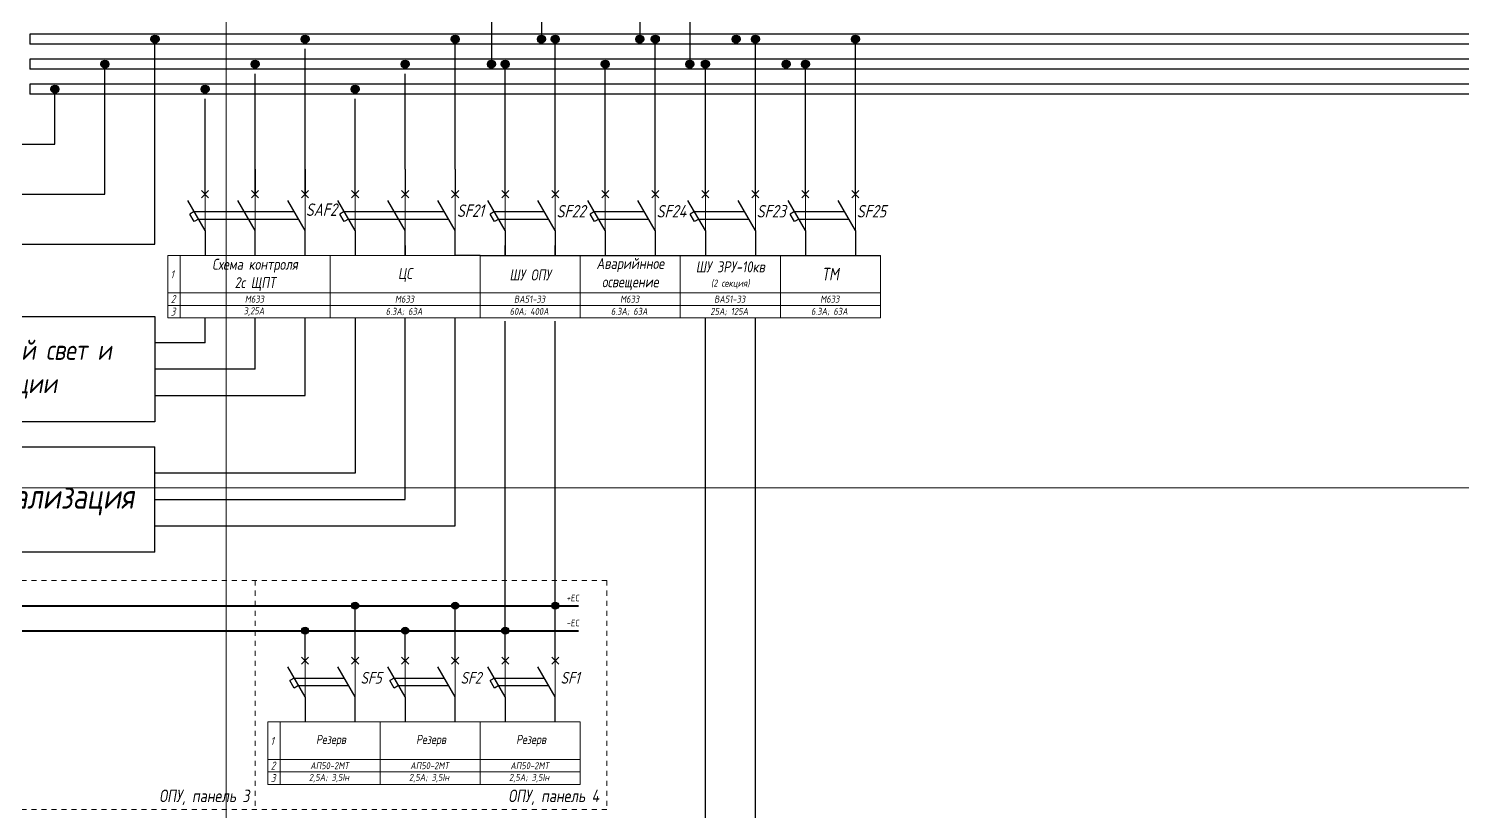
# Model space of a CAD drawing. Header units: millimetres. Extents: x 9 to 5215, y -207 to 4633.
# Drawn here: x 1643.8 to 1930.4, y 4148.4 to 4304.8 of the extents above; entities that cross this region are included whole.
import ezdxf

# ---------------------------------------------------------------- set-up
doc = ezdxf.new("R2010")
doc.units = ezdxf.units.MM
doc.linetypes.add('JIS_02_1.0', pattern=[2, 1, -1])
doc.layers.add('Разрывы', color=10, linetype='Continuous')
doc.layers.add('Рамка', color=1, linetype='Continuous', plot=False)
doc.styles.add('eskdw', font='GOST_ANT.TTF', dxfattribs={"oblique": 10})
doc.styles.get("Standard").update_dxf_attribs({"font": 'GOST_ANT.TTF', "oblique": 10, "height": 2.5})
doc.styles.add('Гост', font='GOST_ANT.TTF', dxfattribs={"oblique": 10, "height": 1.4})
doc.styles.add('Шины', font='gost_1.ttf', dxfattribs={"oblique": 5, "height": 1.2})

msp = doc.modelspace()

# ---------------------------------------------------------------- hatches: boundary and pattern name
for points in [[(1669.89, 4302.75, 1), (1668.29, 4302.75, 1)], [(1699.89, 4302.75, 1), (1698.29, 4302.75, 1)], [(1729.89, 4302.75, 1), (1728.29, 4302.75, 1)], [(1747.12, 4302.75, 1), (1745.52, 4302.75, 1)], [(1749.89, 4302.75, 1), (1748.29, 4302.75, 1)], [(1766.78, 4302.75, 1), (1765.18, 4302.75, 1)], [(1769.89, 4302.75, 1), (1768.29, 4302.75, 1)], [(1786.03, 4302.75, 1), (1784.43, 4302.75, 1)], [(1789.89, 4302.75, 1), (1788.29, 4302.75, 1)], [(1809.89, 4302.75, 1), (1808.29, 4302.75, 1)], [(1659.89, 4297.75, 1), (1658.29, 4297.75, 1)], [(1689.89, 4297.75, 1), (1688.29, 4297.75, 1)], [(1719.89, 4297.75, 1), (1718.29, 4297.75, 1)], [(1737.12, 4297.75, 1), (1735.52, 4297.75, 1)], [(1739.89, 4297.75, 1), (1738.29, 4297.75, 1)], [(1759.89, 4297.75, 1), (1758.29, 4297.75, 1)], [(1776.78, 4297.75, 1), (1775.18, 4297.75, 1)], [(1779.89, 4297.75, 1), (1778.29, 4297.75, 1)], [(1796.03, 4297.75, 1), (1794.43, 4297.75, 1)], [(1799.89, 4297.75, 1), (1798.29, 4297.75, 1)], [(1649.89, 4292.75, 1), (1648.29, 4292.75, 1)], [(1679.89, 4292.75, 1), (1678.29, 4292.75, 1)], [(1709.89, 4292.75, 1), (1708.29, 4292.75, 1)], [(1709.79, 4189.48, 1), (1708.39, 4189.48, 1)], [(1709.79, 4189.48, 1), (1708.39, 4189.48, 1)], [(1729.79, 4189.48, 1), (1728.39, 4189.48, 1)], [(1729.79, 4189.48, 1), (1728.39, 4189.48, 1)], [(1749.79, 4189.48, 1), (1748.39, 4189.48, 1)], [(1749.79, 4189.48, 1), (1748.39, 4189.48, 1)], [(1699.79, 4184.48, 1), (1698.39, 4184.48, 1)], [(1699.79, 4184.48, 1), (1698.39, 4184.48, 1)], [(1699.79, 4184.48, 1), (1698.39, 4184.48, 1)], [(1719.79, 4184.48, 1), (1718.39, 4184.48, 1)], [(1719.79, 4184.48, 1), (1718.39, 4184.48, 1)], [(1719.79, 4184.48, 1), (1718.39, 4184.48, 1)], [(1739.79, 4184.48, 1), (1738.39, 4184.48, 1)], [(1739.79, 4184.48, 1), (1738.39, 4184.48, 1)], [(1739.79, 4184.48, 1), (1738.39, 4184.48, 1)]]:
    msp.add_hatch(color=256).paths.add_polyline_path(points)

# ---------------------------------------------------------------- linework, layer by layer
for p, q in [((1765.98, 4394.78), (1765.98, 4302.75)), ((1775.98, 4394.78), (1775.98, 4297.75)), ((1736.32, 4319.96), (1736.32, 4297.75)), ((1746.32, 4319.96), (1746.32, 4302.75)), ((1644.09, 4303.75), (1644.09, 4301.75)), ((2056.29, 4303.75), (1644.09, 4303.75)), ((2056.29, 4301.75), (1644.09, 4301.75)), ((1669.09, 4261.75), (1669.09, 4302.75)), ((1729.09, 4276.75), (1729.09, 4302.75)), ((1749.09, 4276.75), (1749.09, 4302.75)), ((1769.09, 4276.75), (1769.09, 4302.75)), ((1789.09, 4276.75), (1789.09, 4302.75)), ((1809.09, 4276.75), (1809.09, 4302.75)), ((1644.09, 4298.75), (1644.09, 4296.75)), ((2056.29, 4298.75), (1644.09, 4298.75)), ((1699.09, 4276.75), (1699.09, 4300.81)), ((2056.29, 4296.75), (1644.09, 4296.75)), ((1659.09, 4271.75), (1659.09, 4297.75)), ((1689.09, 4276.75), (1689.09, 4295.81)), ((1719.09, 4276.75), (1719.09, 4295.81)), ((1739.09, 4276.75), (1739.09, 4297.75)), ((1759.09, 4276.75), (1759.09, 4297.75)), ((1779.09, 4276.75), (1779.09, 4297.75)), ((1799.09, 4276.75), (1799.09, 4297.75)), ((1644.09, 4293.75), (1644.09, 4291.75)), ((2056.29, 4293.75), (1644.09, 4293.75)), ((1649.09, 4281.75), (1649.09, 4292.75)), ((2056.29, 4291.75), (1644.09, 4291.75)), ((1679.09, 4276.75), (1679.09, 4290.81)), ((1709.09, 4276.75), (1709.09, 4290.81)), ((1638.21, 4281.75), (1649.09, 4281.75)), ((1679.09, 4271.75), (1679.09, 4276.75)), ((1679.09, 4271.75), (1679.09, 4276.75)), ((1689.09, 4276.75), (1689.09, 4271.75)), ((1689.09, 4271.75), (1689.09, 4276.75)), ((1699.09, 4276.75), (1699.09, 4271.75)), ((1699.09, 4271.75), (1699.09, 4276.75)), ((1709.09, 4271.75), (1709.09, 4276.75)), ((1719.09, 4276.75), (1719.09, 4271.75)), ((1729.09, 4276.75), (1729.09, 4271.75)), ((1739.09, 4271.75), (1739.09, 4276.75)), ((1739.09, 4271.75), (1739.09, 4276.75)), ((1749.09, 4271.75), (1749.09, 4276.75)), ((1749.09, 4271.75), (1749.09, 4276.75)), ((1759.09, 4271.75), (1759.09, 4276.75)), ((1759.09, 4271.75), (1759.09, 4276.75)), ((1769.09, 4271.75), (1769.09, 4276.75)), ((1769.09, 4271.75), (1769.09, 4276.75)), ((1779.09, 4271.75), (1779.09, 4276.75)), ((1779.09, 4271.75), (1779.09, 4276.75)), ((1789.09, 4271.75), (1789.09, 4276.75)), ((1789.09, 4271.75), (1789.09, 4276.75)), ((1799.09, 4271.75), (1799.09, 4276.75)), ((1799.09, 4271.75), (1799.09, 4276.75)), ((1809.09, 4271.75), (1809.09, 4276.75)), ((1809.09, 4271.75), (1809.09, 4276.75)), ((1678.38, 4271.05), (1679.8, 4272.46)), ((1679.8, 4271.05), (1678.38, 4272.46)), ((1688.38, 4271.05), (1689.8, 4272.46)), ((1689.8, 4271.05), (1688.38, 4272.46)), ((1698.38, 4271.05), (1699.8, 4272.46)), ((1699.8, 4271.05), (1698.38, 4272.46)), ((1708.38, 4271.05), (1709.8, 4272.46)), ((1709.8, 4271.05), (1708.38, 4272.46)), ((1718.38, 4271.05), (1719.8, 4272.46)), ((1719.8, 4271.05), (1718.38, 4272.46)), ((1728.38, 4271.05), (1729.8, 4272.46)), ((1729.8, 4271.05), (1728.38, 4272.46)), ((1738.38, 4271.05), (1739.8, 4272.46)), ((1739.8, 4271.05), (1738.38, 4272.46)), ((1748.38, 4271.05), (1749.8, 4272.46)), ((1749.8, 4271.05), (1748.38, 4272.46)), ((1758.38, 4271.05), (1759.8, 4272.46)), ((1759.8, 4271.05), (1758.38, 4272.46)), ((1768.38, 4271.05), (1769.8, 4272.46)), ((1769.8, 4271.05), (1768.38, 4272.46)), ((1778.38, 4271.05), (1779.8, 4272.46)), ((1779.8, 4271.05), (1778.38, 4272.46)), ((1788.38, 4271.05), (1789.8, 4272.46)), ((1789.8, 4271.05), (1788.38, 4272.46)), ((1798.38, 4271.05), (1799.8, 4272.46)), ((1799.8, 4271.05), (1798.38, 4272.46)), ((1808.38, 4271.05), (1809.8, 4272.46)), ((1809.8, 4271.05), (1808.38, 4272.46)), ((1638.21, 4271.75), (1659.09, 4271.75)), ((1679.09, 4264.52), (1675.62, 4270.52)), ((1689.09, 4264.52), (1685.62, 4270.52)), ((1699.09, 4264.52), (1695.62, 4270.52)), ((1709.09, 4264.52), (1705.62, 4270.52)), ((1719.09, 4264.52), (1715.62, 4270.52)), ((1729.09, 4264.52), (1725.62, 4270.52)), ((1739.09, 4264.52), (1735.62, 4270.52)), ((1749.09, 4264.52), (1745.62, 4270.52)), ((1759.09, 4264.52), (1755.62, 4270.52)), ((1769.09, 4264.52), (1765.62, 4270.52)), ((1779.09, 4264.52), (1775.62, 4270.52)), ((1789.09, 4264.52), (1785.62, 4270.52)), ((1799.09, 4264.52), (1795.62, 4270.52)), ((1809.09, 4264.52), (1805.62, 4270.52)), ((1676.92, 4268.27), (1676.06, 4267.77)), ((1676.92, 4266.27), (1676.06, 4267.77)), ((1676.92, 4268.27), (1696.92, 4268.27)), ((1677.79, 4266.77), (1676.92, 4266.27)), ((1677.79, 4266.77), (1697.79, 4266.77)), ((1686.49, 4269.02), (1686.49, 4269.02)), ((1706.92, 4268.27), (1706.06, 4267.77)), ((1706.92, 4266.27), (1706.06, 4267.77)), ((1706.92, 4268.27), (1726.92, 4268.27)), ((1707.79, 4266.77), (1706.92, 4266.27)), ((1707.79, 4266.77), (1727.79, 4266.77)), ((1716.49, 4269.02), (1716.49, 4269.02)), ((1736.92, 4268.27), (1736.06, 4267.77)), ((1736.92, 4266.27), (1736.06, 4267.77)), ((1736.92, 4268.27), (1746.92, 4268.27)), ((1737.79, 4266.77), (1736.92, 4266.27)), ((1737.79, 4266.77), (1747.79, 4266.77)), ((1756.92, 4268.27), (1756.06, 4267.77)), ((1756.92, 4266.27), (1756.06, 4267.77)), ((1756.92, 4268.27), (1766.92, 4268.27)), ((1757.79, 4266.77), (1756.92, 4266.27)), ((1757.79, 4266.77), (1767.79, 4266.77)), ((1776.92, 4268.27), (1776.06, 4267.77)), ((1776.92, 4266.27), (1776.06, 4267.77)), ((1776.92, 4268.27), (1786.92, 4268.27)), ((1777.79, 4266.77), (1776.92, 4266.27)), ((1777.79, 4266.77), (1787.79, 4266.77)), ((1796.92, 4268.27), (1796.06, 4267.77)), ((1796.92, 4266.27), (1796.06, 4267.77)), ((1796.92, 4268.27), (1806.92, 4268.27)), ((1797.79, 4266.77), (1796.92, 4266.27)), ((1797.79, 4266.77), (1807.79, 4266.77)), ((1679.09, 4264.52), (1679.09, 4259.52)), ((1689.09, 4259.52), (1689.09, 4264.52)), ((1699.09, 4259.52), (1699.09, 4264.52)), ((1709.09, 4264.52), (1709.09, 4259.52)), ((1719.09, 4259.52), (1719.09, 4264.52)), ((1729.09, 4259.52), (1729.09, 4264.52)), ((1729.09, 4259.52), (1729.09, 4263.97)), ((1739.09, 4264.52), (1739.09, 4259.52)), ((1749.09, 4264.52), (1749.09, 4259.52)), ((1759.09, 4264.52), (1759.09, 4259.52)), ((1769.09, 4264.52), (1769.09, 4259.52)), ((1779.09, 4264.52), (1779.09, 4259.52)), ((1789.09, 4264.52), (1789.09, 4259.52)), ((1799.09, 4264.52), (1799.09, 4259.52)), ((1809.09, 4264.52), (1809.09, 4259.52)), ((1638.21, 4261.75), (1669.09, 4261.75)), ((1719.09, 4261.47), (1719.09, 4259.52)), ((1739.09, 4259.52), (1739.09, 4261.47)), ((1749.09, 4259.52), (1749.09, 4261.47)), ((1734.09, 4259.52), (1729.09, 4259.52)), ((1734.09, 4259.52), (1814.09, 4259.52)), ((1754.09, 4259.52), (1774.09, 4259.52)), ((1590.09, 4247.28), (1669.09, 4247.28)), ((1669.09, 4247.28), (1669.09, 4231.75)), ((1679.09, 4242.02), (1679.09, 4247.02)), ((1689.09, 4236.75), (1689.09, 4247.02)), ((1699.09, 4231.49), (1699.09, 4247.02)), ((1709.09, 4247.02), (1709.09, 4215.96)), ((1719.09, 4210.69), (1719.09, 4247.02)), ((1729.09, 4205.43), (1729.09, 4247.02)), ((1779.09, 4134.43), (1779.09, 4247.02)), ((1789.09, 4134.43), (1789.09, 4247.02)), ((1739.09, 4184.48), (1739.09, 4246.33)), ((1749.09, 4189.48), (1749.09, 4246.33)), ((1679.09, 4242.02), (1669.09, 4242.02)), ((1689.09, 4236.75), (1669.09, 4236.75)), ((1669.09, 4231.75), (1669.09, 4226.22)), ((1669.09, 4231.49), (1699.09, 4231.49)), ((1669.09, 4226.22), (1590.09, 4226.22)), ((1590.09, 4221.22), (1669.09, 4221.22)), ((1669.09, 4200.16), (1669.09, 4221.22)), ((1709.09, 4215.96), (1669.09, 4215.96)), ((1669.09, 4210.69), (1719.09, 4210.69)), ((1669.09, 4205.43), (1699.09, 4205.43)), ((1699.09, 4205.43), (1729.09, 4205.43)), ((1669.09, 4200.16), (1590.09, 4200.16)), ((1709.09, 4183.48), (1709.09, 4189.48)), ((1729.09, 4183.48), (1729.09, 4189.48)), ((1749.09, 4183.48), (1749.09, 4189.48)), ((1749.09, 4183.48), (1749.09, 4189.48)), ((1505.09, 4184.48), (1739.09, 4184.48)), ((1699.09, 4183.48), (1699.09, 4184.48)), ((1719.09, 4183.48), (1719.09, 4184.48)), ((1739.09, 4183.48), (1739.09, 4184.48)), ((1739.09, 4183.48), (1739.09, 4184.48)), ((1699.09, 4178.48), (1699.09, 4183.48)), ((1709.09, 4178.48), (1709.09, 4183.48)), ((1709.09, 4178.48), (1709.09, 4183.48)), ((1719.09, 4178.48), (1719.09, 4183.48)), ((1729.09, 4178.48), (1729.09, 4183.48)), ((1729.09, 4178.48), (1729.09, 4183.48)), ((1739.09, 4178.48), (1739.09, 4183.48)), ((1749.09, 4178.48), (1749.09, 4183.48)), ((1749.09, 4178.48), (1749.09, 4183.48)), ((1698.38, 4177.77), (1699.8, 4179.19)), ((1699.8, 4177.77), (1698.38, 4179.19)), ((1708.38, 4177.77), (1709.8, 4179.19)), ((1709.8, 4177.77), (1708.38, 4179.19)), ((1718.38, 4177.77), (1719.8, 4179.19)), ((1719.8, 4177.77), (1718.38, 4179.19)), ((1728.38, 4177.77), (1729.8, 4179.19)), ((1729.8, 4177.77), (1728.38, 4179.19)), ((1738.38, 4177.77), (1739.8, 4179.19)), ((1739.8, 4177.77), (1738.38, 4179.19)), ((1748.38, 4177.77), (1749.8, 4179.19)), ((1749.8, 4177.77), (1748.38, 4179.19)), ((1699.09, 4171.24), (1695.62, 4177.24)), ((1709.09, 4171.24), (1705.62, 4177.24)), ((1706.49, 4175.74), (1706.49, 4175.74)), ((1719.09, 4171.24), (1715.62, 4177.24)), ((1729.09, 4171.24), (1725.62, 4177.24)), ((1726.49, 4175.74), (1726.49, 4175.74)), ((1739.09, 4171.24), (1735.62, 4177.24)), ((1749.09, 4171.24), (1745.62, 4177.24)), ((1746.49, 4175.74), (1746.49, 4175.74)), ((1696.92, 4174.99), (1696.06, 4174.49)), ((1696.92, 4172.99), (1696.06, 4174.49)), ((1696.92, 4174.99), (1706.92, 4174.99)), ((1697.79, 4173.49), (1696.92, 4172.99)), ((1697.79, 4173.49), (1707.79, 4173.49)), ((1716.92, 4174.99), (1716.06, 4174.49)), ((1716.92, 4172.99), (1716.06, 4174.49)), ((1716.92, 4174.99), (1726.92, 4174.99)), ((1717.79, 4173.49), (1716.92, 4172.99)), ((1717.79, 4173.49), (1727.79, 4173.49)), ((1736.92, 4174.99), (1736.06, 4174.49)), ((1736.92, 4172.99), (1736.06, 4174.49)), ((1736.92, 4174.99), (1746.92, 4174.99)), ((1737.79, 4173.49), (1736.92, 4172.99)), ((1737.79, 4173.49), (1747.79, 4173.49)), ((1699.09, 4171.24), (1699.09, 4166.24)), ((1709.09, 4166.24), (1709.09, 4171.24)), ((1719.09, 4171.24), (1719.09, 4166.24)), ((1729.09, 4166.24), (1729.09, 4171.24)), ((1739.09, 4171.24), (1739.09, 4166.24)), ((1749.09, 4166.24), (1749.09, 4171.24))]:
    msp.add_line(p, q)
at = {"lineweight": 9}
for p, q in [((1671.64, 4259.52), (1674.09, 4259.52)), ((1671.64, 4259.52), (1671.64, 4247.02)), ((1674.09, 4259.52), (1729.09, 4259.52)), ((1674.09, 4259.52), (1674.09, 4247.02)), ((1704.09, 4259.52), (1704.09, 4247.02)), ((1734.09, 4259.52), (1734.09, 4247.02)), ((1754.09, 4259.52), (1754.09, 4247.02)), ((1774.09, 4259.52), (1774.09, 4247.02)), ((1794.09, 4259.52), (1794.09, 4247.02)), ((1814.09, 4259.52), (1814.09, 4247.02)), ((1814.09, 4259.52), (1814.09, 4247.02)), ((1671.64, 4252.02), (1734.09, 4252.02)), ((1674.09, 4252.02), (1814.09, 4252.02)), ((1674.09, 4252.02), (1814.09, 4252.02)), ((1758, 4252.02), (1814.09, 4252.02)), ((1758, 4252.02), (1814.09, 4252.02)), ((1671.64, 4249.52), (1674.09, 4249.52)), ((1671.64, 4247.02), (1674.09, 4247.02)), ((1674.09, 4249.52), (1814.09, 4249.52)), ((1674.09, 4249.52), (1814.09, 4249.52)), ((1674.09, 4247.02), (1814.09, 4247.02)), ((1674.09, 4247.02), (1814.09, 4247.02)), ((1758, 4249.52), (1814.09, 4249.52)), ((1758, 4249.52), (1814.09, 4249.52)), ((1758, 4247.02), (1814.09, 4247.02)), ((1758, 4247.02), (1814.09, 4247.02)), ((1691.64, 4166.24), (1694.09, 4166.24)), ((1691.64, 4166.24), (1691.64, 4153.74)), ((1694.09, 4166.24), (1694.09, 4153.74)), ((1694.09, 4166.24), (1694.09, 4153.74)), ((1694.09, 4166.24), (1714.09, 4166.24)), ((1714.09, 4166.24), (1714.09, 4153.74)), ((1714.09, 4166.24), (1714.09, 4153.74)), ((1714.09, 4166.24), (1734.09, 4166.24)), ((1734.09, 4166.24), (1734.09, 4153.74)), ((1734.09, 4166.24), (1734.09, 4153.74)), ((1734.09, 4166.24), (1754.09, 4166.24)), ((1734.09, 4166.24), (1734.09, 4153.74)), ((1754.09, 4166.24), (1754.09, 4153.74)), ((1694.09, 4161.24), (1694.09, 4153.74)), ((1694.09, 4161.24), (1694.09, 4153.74)), ((1694.09, 4161.24), (1694.09, 4153.74)), ((1714.09, 4161.24), (1714.09, 4153.74)), ((1734.09, 4161.24), (1734.09, 4153.74)), ((1691.64, 4158.74), (1754.09, 4158.74)), ((1691.64, 4156.24), (1694.09, 4156.24)), ((1694.09, 4156.24), (1734.09, 4156.24)), ((1734.09, 4156.24), (1754.09, 4156.24)), ((1691.64, 4153.74), (1694.09, 4153.74)), ((1694.09, 4153.74), (1714.09, 4153.74)), ((1704.09, 4153.74), (1734.09, 4153.74)), ((1734.09, 4153.74), (1754.09, 4153.74))]:
    msp.add_line(p, q, dxfattribs=at)
at = {"lineweight": 13}
msp.add_line((1669.09, 4231.49), (1669.09, 4226.22), dxfattribs=at)
at = {"linetype": 'JIS_02_1.0', "lineweight": 15}
for p, q in [((1759.42, 4194.48), (1500.09, 4194.48)), ((1689.14, 4194.48), (1689.14, 4148.74)), ((1759.42, 4194.48), (1759.42, 4148.74)), ((1759.42, 4148.74), (1500.09, 4148.74))]:
    msp.add_line(p, q, dxfattribs=at)
at = {"lineweight": 40}
for p, q in [((1505.09, 4189.48), (1753.76, 4189.48)), ((1505.09, 4184.48), (1753.76, 4184.48))]:
    msp.add_line(p, q, dxfattribs=at)
for centre, radius in [((1669.09, 4302.75), 0.8), ((1699.09, 4302.75), 0.8), ((1729.09, 4302.75), 0.8), ((1746.32, 4302.75), 0.8), ((1749.09, 4302.75), 0.8), ((1765.98, 4302.75), 0.8), ((1769.09, 4302.75), 0.8), ((1785.23, 4302.75), 0.8), ((1789.09, 4302.75), 0.8), ((1809.09, 4302.75), 0.8), ((1659.09, 4297.75), 0.8), ((1689.09, 4297.75), 0.8), ((1719.09, 4297.75), 0.8), ((1736.32, 4297.75), 0.8), ((1739.09, 4297.75), 0.8), ((1759.09, 4297.75), 0.8), ((1775.98, 4297.75), 0.8), ((1779.09, 4297.75), 0.8), ((1795.23, 4297.75), 0.8), ((1799.09, 4297.75), 0.8), ((1649.09, 4292.75), 0.8), ((1679.09, 4292.75), 0.8), ((1709.09, 4292.75), 0.8), ((1709.09, 4189.48), 0.7), ((1709.09, 4189.48), 0.7), ((1729.09, 4189.48), 0.7), ((1729.09, 4189.48), 0.7), ((1749.09, 4189.48), 0.7), ((1749.09, 4189.48), 0.7), ((1699.09, 4184.48), 0.7), ((1699.09, 4184.48), 0.7), ((1699.09, 4184.48), 0.7), ((1719.09, 4184.48), 0.7), ((1719.09, 4184.48), 0.7), ((1719.09, 4184.48), 0.7), ((1739.09, 4184.48), 0.7), ((1739.09, 4184.48), 0.7), ((1739.09, 4184.48), 0.7)]:
    msp.add_circle(centre, radius)
at = {"layer": 'Разрывы', "lineweight": 13}
for p, q in [((1679.09, 4271.75), (1679.09, 4264.52)), ((1689.09, 4271.75), (1689.09, 4264.52)), ((1689.09, 4271.75), (1689.09, 4264.52)), ((1699.09, 4271.75), (1699.09, 4264.52)), ((1709.09, 4271.75), (1709.09, 4264.52)), ((1719.09, 4271.75), (1719.09, 4264.52)), ((1719.09, 4271.75), (1719.09, 4264.52)), ((1729.09, 4271.75), (1729.09, 4264.52)), ((1739.09, 4271.75), (1739.09, 4264.52)), ((1749.09, 4271.75), (1749.09, 4264.52)), ((1759.09, 4271.75), (1759.09, 4264.52)), ((1769.09, 4271.75), (1769.09, 4264.52)), ((1779.09, 4271.75), (1779.09, 4264.52)), ((1789.09, 4271.75), (1789.09, 4264.52)), ((1799.09, 4271.75), (1799.09, 4264.52)), ((1809.09, 4271.75), (1809.09, 4264.52)), ((1699.09, 4178.48), (1699.09, 4171.24)), ((1709.09, 4178.48), (1709.09, 4171.24)), ((1719.09, 4178.48), (1719.09, 4171.24)), ((1729.09, 4178.48), (1729.09, 4171.24)), ((1739.09, 4178.48), (1739.09, 4171.24)), ((1749.09, 4178.48), (1749.09, 4171.24))]:
    msp.add_line(p, q, dxfattribs=at)
at = {"layer": 'Рамка', "lineweight": 9}
for p, q in [((1683.34, 4213.03), (1683.34, 4423.03)), ((1386.34, 4213.03), (1683.34, 4213.03)), ((1683.34, 4003.03), (1683.34, 4213.03)), ((1683.34, 4213.03), (1980.34, 4213.03))]:
    msp.add_line(p, q, dxfattribs=at)

# ---------------------------------------------------------------- texts
at = {"style": 'eskdw', "oblique": 15}
for s, height, p in [('SAF2', 2.5, (1699.2, 4267.4)), ('SF21', 2.5, (1729.4, 4267.2)), ('SF22', 2.5, (1749.32, 4267.09)), ('SF24', 2.5, (1769.32, 4267.09)), ('SF23', 2.5, (1789.32, 4267.09)), ('SF25', 2.5, (1809.32, 4267.09)), ('SF5', 2.355, (1710.14, 4173.88)), ('SF2', 2.355, (1730.14, 4173.88)), ('SF1', 2.355, (1750.14, 4173.88))]:
    msp.add_text(s, height=height, dxfattribs=at).set_placement(p)
at = {"lineweight": 9, "style": 'eskdw', "oblique": 15}
for s, p in [('1', (1672.19, 4254.92)), ('2', (1672.23, 4249.97)), ('3', (1672.23, 4247.47)), ('1', (1692.19, 4161.64)), ('2', (1692.23, 4156.7)), ('3', (1692.23, 4154.2))]:
    msp.add_text(s, height=1.6, dxfattribs=at).set_placement(p)
at = {"lineweight": 9}
for s, width, insert, char_height, attachment_point, style in [('Схема контроля 2с ЩПТ', 20, (1689.09, 4255.6), 2.2, 5, 'Гост'), ('ШУ ЗРУ-10кв\\P{\\H0.63636x;(2 секция)}', 20, (1784.09, 4255.6), 2.2, 5, 'Гост'), ('ЦС', 20, (1719.09, 4255.6), 2.2, 5, 'Гост'), ('ШУ ОПУ', 20, (1744.09, 4255.6), 2.2, 5, 'Гост'), (' {\\H1.0833x;+EC}', 7.2274, (1750.62, 4191.66), 1.2, 1, 'Шины'), (' {\\H1.0833x;-EC}', 7.2274, (1750.62, 4186.66), 1.2, 1, 'Шины')]:
    msp.add_mtext_dynamic_manual_height_columns(s, width=width, gutter_width=6, heights=[0], dxfattribs=dict(at, insert=insert, char_height=char_height, attachment_point=attachment_point, style=style))
at = {"style": 'Гост'}
for s, width, insert, char_height, attachment_point in [('Аварийнное освещение', 20, (1764.09, 4255.77), 2.2, 5), ('ТМ', 20, (1804.09, 4255.77), 2.5, 5), ('Измерение, мигающий свет и контроль изоляции', 78.9958, (1629.59, 4236.75), 4, 5), ('Центральная сигнализация', 78.9958, (1629.59, 4210.69), 5, 5), ('ОПУ, панель 3 ', 79.9166, (1687.99, 4151.16), 2.5, 6), ('ОПУ, панель 4 ', 79.9166, (1757.87, 4151.16), 2.5, 6)]:
    msp.add_mtext_dynamic_manual_height_columns(s, width=width, gutter_width=7, heights=[0], dxfattribs=dict(at, insert=insert, char_height=char_height, attachment_point=attachment_point))
at = {"lineweight": 9, "attachment_point": 5}
for s, insert, char_height, width in [('\\A1;{\\fGOST 2.304 type A|b0|i0|c204|p34;М633}', (1688.97, 4250.77), 1.4, 20), ('\\A1;{\\fGOST 2.304 type A|b0|i0|c204|p34;М633}', (1718.97, 4250.77), 1.4, 20), ('\\A1;ВА51-33', (1743.97, 4250.77), 1.4, 20), ('\\A1;{\\fGOST 2.304 type A|b0|i0|c204|p34;М633}', (1763.97, 4250.77), 1.4, 20), ('\\A1;ВА51-33', (1783.97, 4250.77), 1.4, 20), ('\\A1;{\\fGOST 2.304 type A|b0|i0|c204|p34;М633}', (1803.97, 4250.77), 1.4, 20), ('{\\fGOST 2.304 type A|b0|i0|c204|p34;3,25А}', (1688.88, 4248.27), 1.4, 20), ('{\\fGOST 2.304 type A|b0|i0|c204|p34;6.3А; 63А}', (1718.88, 4248.27), 1.4, 20), ('{\\fGOST 2.304 type A|b0|i0|c204|p34;60А; 400А}', (1743.88, 4248.27), 1.4, 20), ('{\\fGOST 2.304 type A|b0|i0|c204|p34;6.3А; 63А}', (1763.88, 4248.27), 1.4, 20), ('{\\fGOST 2.304 type A|b0|i0|c204|p34;25А; 125А}', (1783.88, 4248.27), 1.4, 20), ('{\\fGOST 2.304 type A|b0|i0|c204|p34;6.3А; 63А}', (1803.88, 4248.27), 1.4, 20), ('Резерв', (1704.28, 4162.49), 1.8, 22.6797), ('Резерв', (1724.28, 4162.49), 1.8, 22.6797), ('Резерв', (1744.28, 4162.49), 1.8, 22.6797), ('\\A1;АП50-2МТ', (1703.97, 4157.49), 1.4, 20), ('\\A1;АП50-2МТ', (1723.97, 4157.49), 1.4, 20), ('\\A1;АП50-2МТ', (1743.97, 4157.49), 1.4, 20), ('{\\fGOST 2.304 type A|b0|i0|c204|p34;2,5А; 3,5\\fGOST 2.304 type A|b0|i0|c0|p34;I\\fGOST 2.304 type A|b0|i0|c204|p34;н}', (1703.88, 4154.99), 1.4, 20), ('{\\fGOST 2.304 type A|b0|i0|c204|p34;2,5А; 3,5\\fGOST 2.304 type A|b0|i0|c0|p34;I\\fGOST 2.304 type A|b0|i0|c204|p34;н}', (1723.88, 4154.99), 1.4, 20), ('{\\fGOST 2.304 type A|b0|i0|c204|p34;2,5А; 3,5\\fGOST 2.304 type A|b0|i0|c0|p34;I\\fGOST 2.304 type A|b0|i0|c204|p34;н}', (1743.88, 4154.99), 1.4, 20)]:
    msp.add_mtext(s, dxfattribs=dict(at, insert=insert, char_height=char_height, width=width))

doc.saveas('drawing.dxf')
